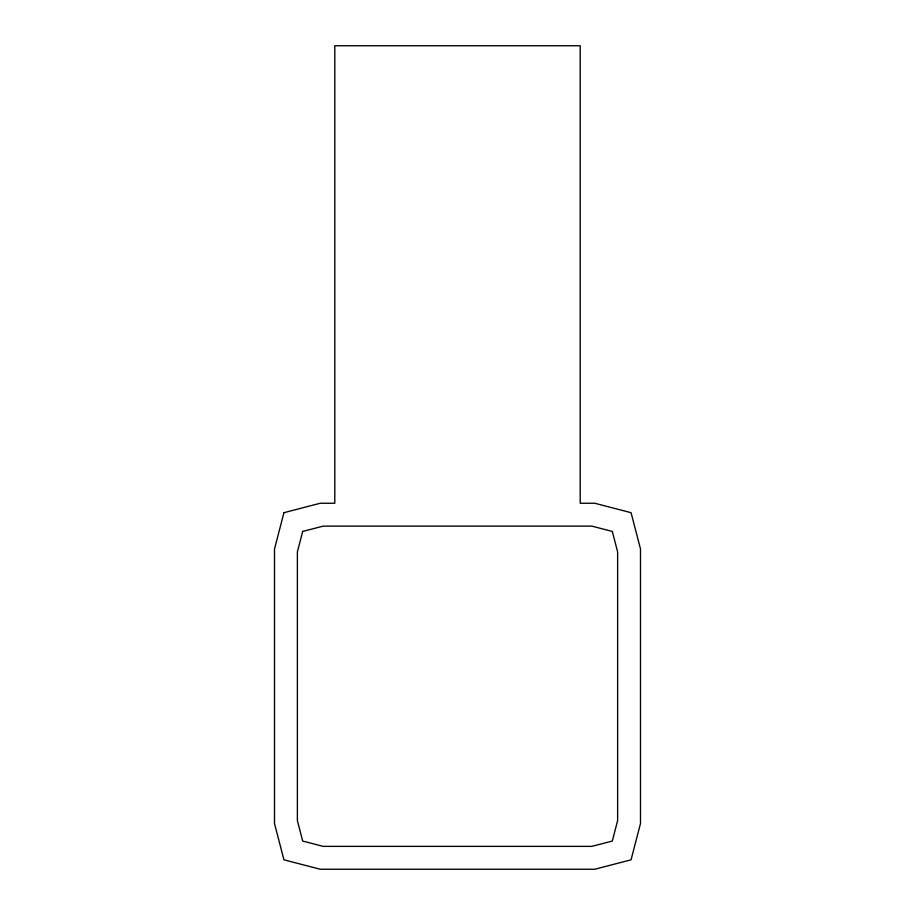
<?xml version="1.0" encoding="UTF-8"?>
<svg xmlns="http://www.w3.org/2000/svg" width="915" height="915" viewBox="0 0 915 915"><rect width="100%" height="100%" fill="white"/><g stroke="black" fill="none" stroke-linecap="round" stroke-linejoin="round"><path stroke-width="1.37" d="M283.936 512.686L274.5 549L274.5 823.5L283.936 859.814L320.25 869.25L594.75 869.25L631.064 859.814L640.5 823.5L640.5 549L631.064 512.686L594.75 503.25L580.202 503.25L580.202 45.75L334.799 45.75L334.799 503.25L320.25 503.25L283.936 512.686M302.693 531.443L297.375 551.928L297.375 820.572L302.693 841.057L323.178 846.375L591.822 846.375L612.307 841.057L617.625 820.572L617.625 551.928L612.307 531.443L591.822 526.125L323.178 526.125L302.693 531.443"/></g></svg>
